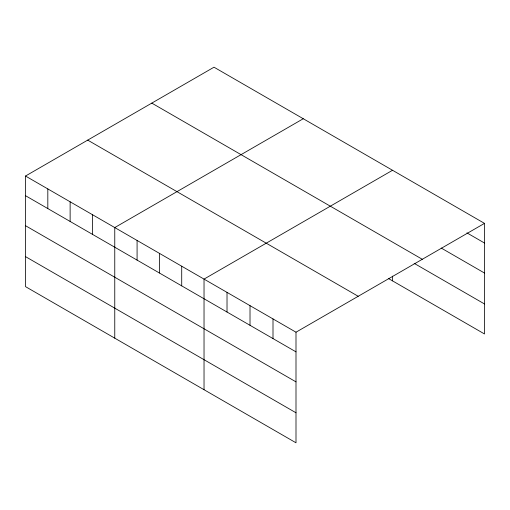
<?xml version="1.0" encoding="UTF-8"?>
<svg xmlns="http://www.w3.org/2000/svg" width="510" height="510" viewBox="0 0 510 510"><rect width="100%" height="100%" fill="white"/><g stroke="black" fill="none" stroke-linecap="round" stroke-linejoin="round"><path stroke-width="0.76" d="M295.998 381.869L295.998 332.201L25.5 176.033L25.5 286.626L295.998 442.801L295.998 381.869L25.5 225.694M388.473 278.53L484.5 333.967L484.5 223.374L214.002 67.199L25.5 176.033M303.265 118.734L114.763 227.568L114.763 338.168M392.528 170.276L204.032 279.104L204.032 389.704M295.998 332.201L484.5 223.374M466.918 232.872L484.5 243.028M441.22 248.051L484.5 273.035M151.795 103.116L422.293 259.284M414.171 263.351L484.5 303.96M87.707 140.116L358.205 296.284M25.5 195.687L295.998 351.855M25.5 256.619L295.998 412.788M392.528 276.133L392.528 280.87M273.003 318.928L273.003 338.583M250.015 305.656L250.015 325.31M227.02 292.377L227.02 312.031M181.713 266.22L181.713 285.874M159.394 253.336L159.394 272.99M137.082 240.452L137.082 260.106M92.45 214.684L92.45 234.339M70.131 201.801L70.131 221.455M47.819 188.917L47.819 208.571"/></g></svg>
